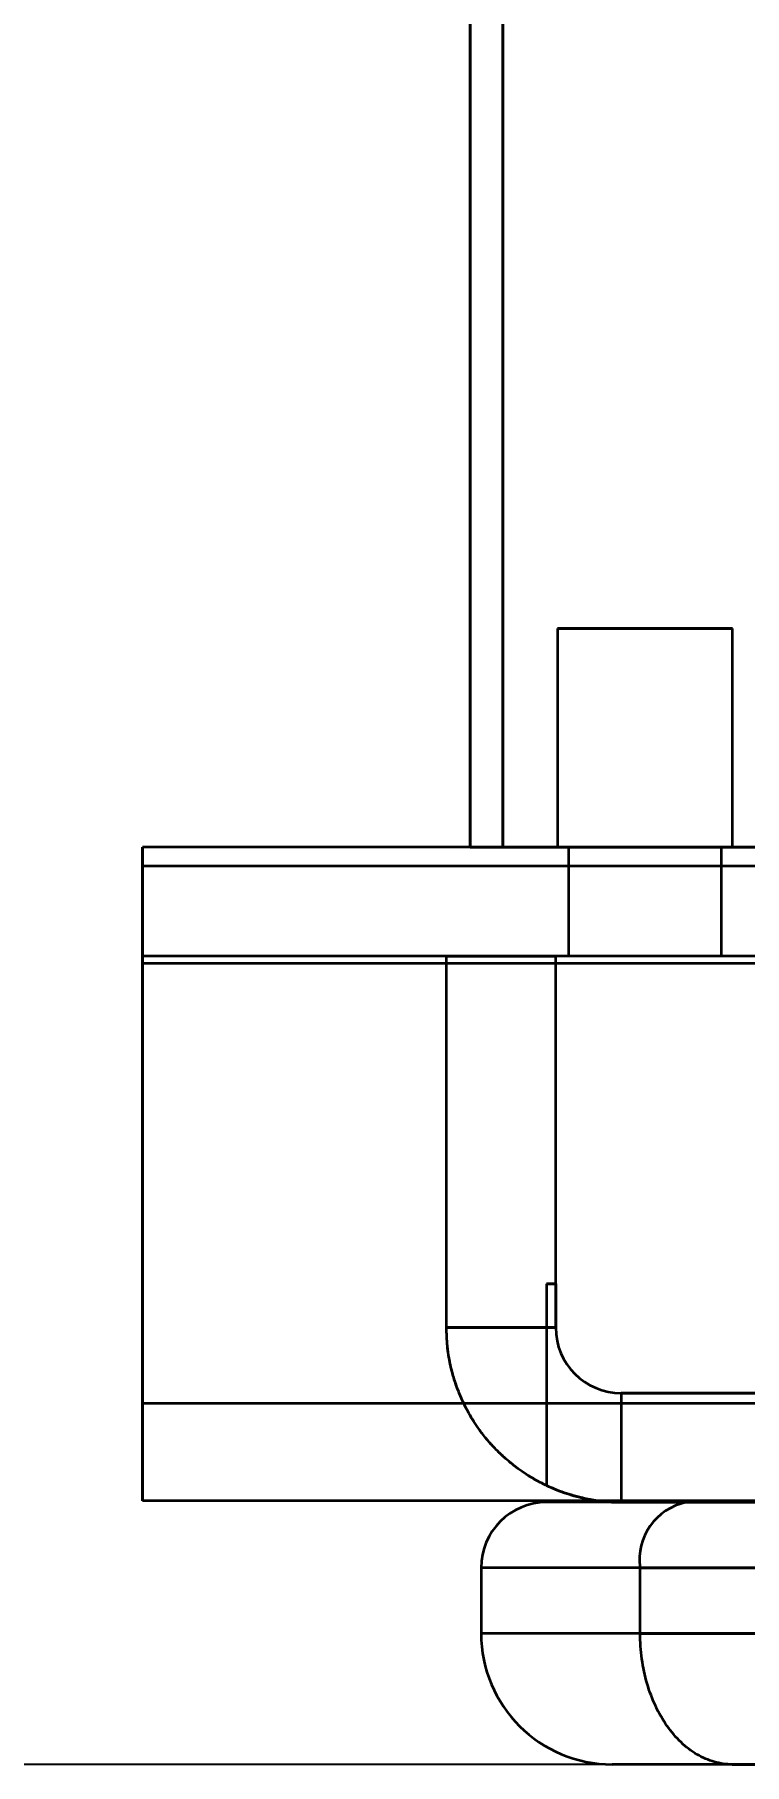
# Model space of a CAD drawing. Header units: millimetres. Extents: x -180 to 3623, y 0 to 2194.
# Drawn here: x 75.2 to 107.7, y 1242.9 to 1322.1 of the extents above; entities that cross this region are included whole.
import ezdxf

# ---------------------------------------------------------------- set-up
doc = ezdxf.new("R2010")
doc.units = ezdxf.units.MM
doc.styles.get("Standard").update_dxf_attribs({"font": 'arial.ttf'})
doc.dimstyles.new('CGJ', dxfattribs={"dimscale": 13, "dimtxt": 2.25, "dimasz": 2.25, "dimexe": 1, "dimexo": 1.25, "dimgap": 1.15, "dimtad": 1, "dimtoh": 1, "dimdec": 1, "dimdsep": 46, "dimtxsty": 'Standard', "dimcen": 0, "dimclrd": 2, "dimclre": 2, "dimclrt": 2, "dimadec": 0, "dimazin": 0, "dimtfac": 1, "dimtdec": 1, "dimtmove": 0, "dimatfit": 0, "dimfxl": 1, "dimtolj": 1, "dimtzin": 0, "dimlwe": -1, "dimarcsym": 2})

# ---------------------------------------------------------------- blocks, each defined once
blk = doc.blocks.new('Drawing View3')
at = {"color": 7, "linetype": 'Continuous', "lineweight": 35}
for p, q in [((-22, 24.573), (-22, 524.573)), ((-22, 524.573), (-22, 24.573)), ((-20.5, 24.573), (-20.5, 524.573)), ((-20.5, 524.573), (-20.5, 24.573)), ((-18, 34.573), (-18, 24.573)), ((-18, 34.573), (-18, 24.573)), ((-18, 34.573), (-10, 34.573)), ((-10, 34.573), (-18, 34.573)), ((-10, 24.573), (-10, 34.573)), ((-10, 24.573), (-10, 34.573)), ((-37, 24.573), (-37, 23.701)), ((43, 24.573), (-37, 24.573)), ((43, 24.573), (-37, 24.573)), ((-37, 24.573), (-37, 19.573)), ((-37, 19.573), (-37, 24.573)), ((-37, 23.701), (-37, 24.573)), ((-20.5, 24.573), (-22, 24.573)), ((-22, 24.573), (-20.5, 24.573)), ((26.5, 24.573), (-20.5, 24.573)), ((-20.5, 24.573), (26.5, 24.573)), ((-18, 24.573), (-10, 24.573)), ((-10, 24.573), (-18, 24.573)), ((-17.5, 24.573), (-17.5, 19.573)), ((-17.5, 24.573), (-17.5, 19.573)), ((-10.5, 24.573), (-17.497, 24.573)), ((-10.5, 24.573), (-17.497, 24.573)), ((-10.5, 19.573), (-10.5, 24.573)), ((-10.5, 19.573), (-10.5, 24.573)), ((43, 23.701), (-37, 23.701)), ((-37, 19.246), (-37, 23.701)), ((-37, 23.701), (-37, -0.897)), ((43, 23.701), (-37, 23.701)), ((-37, -0.897), (-37, 23.701)), ((-37, 23.701), (-37, 19.246)), ((-37, 19.246), (-37, 19.573)), ((43, 19.573), (-37, 19.573)), ((-37, 19.573), (-37, 19.246)), ((43, 19.573), (-37, 19.573)), ((-37, -5.353), (-37, 19.246)), ((43, 19.246), (-37, 19.246)), ((-37, 19.246), (-37, -5.353)), ((43, 19.246), (-37, 19.246)), ((-23.086, 2.573), (-23.086, 19.573)), ((-23.086, 19.573), (-18.086, 19.573)), ((-18.086, 19.573), (-23.086, 19.573)), ((-23.086, 2.573), (-23.086, 19.573)), ((-18.086, 2.573), (-18.086, 19.573)), ((-18.086, 2.573), (-18.086, 19.573)), ((-10.5, 19.573), (-17.497, 19.573)), ((-10.5, 19.573), (-17.497, 19.573)), ((-18.5, 4.573), (-18.5, -4.662)), ((-18.086, 4.573), (-18.5, 4.573)), ((-18.5, 4.573), (-18.086, 4.573)), ((-18.5, 4.573), (-18.5, -4.662)), ((-18.086, 4.573), (-18.086, 2.573)), ((-18.086, 2.573), (-18.086, 4.573)), ((-23.086, 2.573), (-18.086, 2.573)), ((-18.086, 2.573), (-23.086, 2.573)), ((21.086, -0.427), (-15.086, -0.427)), ((-15.086, -0.427), (-15.086, -5.427)), ((-15.086, -0.427), (21.086, -0.427)), ((21.086, -0.427), (-15.086, -0.427)), ((21.086, -0.427), (-15.086, -0.427)), ((-15.086, -0.427), (-15.086, -5.427)), ((43, -0.897), (-37, -0.897)), ((43, -0.897), (-37, -0.897)), ((-37, -0.897), (-37, -5.353)), ((-37, -5.353), (-37, -0.897)), ((43, -5.353), (-37, -5.353)), ((43, -5.353), (-37, -5.353)), ((18.016, -5.427), (-18.5, -5.427)), ((18.016, -5.427), (-18.5, -5.427)), ((21.086, -5.427), (-15.086, -5.427)), ((-15.086, -5.427), (21.086, -5.427)), ((21.086, -5.427), (-15.086, -5.427)), ((21.086, -5.427), (-15.086, -5.427)), ((-12.016, -5.427), (-12.112, -5.427)), ((-12.016, -5.427), (-12.112, -5.427)), ((-12.016, -5.427), (24.5, -5.427)), ((-12.016, -5.427), (24.5, -5.427)), ((-21.5, -8.427), (-21.5, -11.427)), ((-21.5, -8.427), (-21.5, -11.427)), ((20.221, -8.427), (-21.5, -8.427)), ((20.221, -8.427), (-21.5, -8.427)), ((-14.221, -8.427), (27.5, -8.427)), ((-14.221, -11.427), (-14.221, -8.427)), ((-14.221, -8.427), (27.5, -8.427)), ((-14.221, -11.427), (-14.221, -8.427)), ((20.221, -11.427), (-21.5, -11.427)), ((20.221, -11.427), (-21.5, -11.427)), ((-14.221, -11.427), (27.5, -11.427)), ((-14.221, -11.427), (27.5, -11.427)), ((16.003, -17.427), (-15.5, -17.427)), ((16.003, -17.427), (-15.5, -17.427)), ((-10.003, -17.427), (-10.061, -17.427)), ((-10.003, -17.427), (-10.061, -17.427)), ((-10.003, -17.427), (21.5, -17.427)), ((-10.003, -17.427), (21.5, -17.427))]:
    blk.add_line(p, q, dxfattribs=at)
at = {"color": 7, "linetype": 'Continuous', "lineweight": 35, "flags": 128}
blk.add_lwpolyline([(-10.003, -17.427), (-10.107, -17.426), (-10.21, -17.42), (-10.314, -17.411), (-10.417, -17.399), (-10.52, -17.382), (-10.622, -17.363), (-10.724, -17.339), (-10.826, -17.312), (-10.927, -17.282), (-11.028, -17.248), (-11.128, -17.21), (-11.227, -17.169), (-11.326, -17.125), (-11.424, -17.077), (-11.521, -17.025), (-11.617, -16.971), (-11.712, -16.913), (-11.806, -16.851), (-11.899, -16.787), (-11.991, -16.719), (-12.082, -16.648), (-12.171, -16.574), (-12.26, -16.497), (-12.346, -16.416), (-12.432, -16.333), (-12.516, -16.247), (-12.598, -16.158), (-12.679, -16.066), (-12.758, -15.971), (-12.835, -15.873), (-12.911, -15.773), (-12.985, -15.67), (-13.058, -15.565), (-13.128, -15.457), (-13.197, -15.347), (-13.263, -15.234), (-13.328, -15.119), (-13.391, -15.002), (-13.451, -14.882), (-13.51, -14.761), (-13.566, -14.637), (-13.621, -14.512), (-13.673, -14.385), (-13.723, -14.256), (-13.77, -14.125), (-13.816, -13.993), (-13.859, -13.859), (-13.9, -13.724), (-13.938, -13.587), (-13.974, -13.449), (-14.008, -13.31), (-14.039, -13.169), (-14.068, -13.028), (-14.094, -12.885), (-14.118, -12.742), (-14.14, -12.598), (-14.158, -12.453), (-14.175, -12.308), (-14.189, -12.162), (-14.2, -12.016), (-14.209, -11.869), (-14.215, -11.722), (-14.219, -11.575), (-14.221, -11.427)], dxfattribs=at)
blk.add_lwpolyline([(-10.003, -17.427), (-10.107, -17.426), (-10.21, -17.42), (-10.314, -17.411), (-10.417, -17.399), (-10.52, -17.382), (-10.622, -17.363), (-10.724, -17.339), (-10.826, -17.312), (-10.927, -17.282), (-11.028, -17.248), (-11.128, -17.21), (-11.227, -17.169), (-11.326, -17.125), (-11.424, -17.077), (-11.521, -17.025), (-11.617, -16.971), (-11.712, -16.913), (-11.806, -16.851), (-11.899, -16.787), (-11.991, -16.719), (-12.082, -16.648), (-12.171, -16.574), (-12.26, -16.497), (-12.346, -16.416), (-12.432, -16.333), (-12.516, -16.247), (-12.598, -16.158), (-12.679, -16.066), (-12.758, -15.971), (-12.835, -15.873), (-12.911, -15.773), (-12.985, -15.67), (-13.058, -15.565), (-13.128, -15.457), (-13.197, -15.347), (-13.263, -15.234), (-13.328, -15.119), (-13.391, -15.002), (-13.451, -14.882), (-13.51, -14.761), (-13.566, -14.637), (-13.621, -14.512), (-13.673, -14.385), (-13.723, -14.256), (-13.77, -14.125), (-13.816, -13.993), (-13.859, -13.859), (-13.9, -13.724), (-13.938, -13.587), (-13.974, -13.449), (-14.008, -13.31), (-14.039, -13.169), (-14.068, -13.028), (-14.094, -12.885), (-14.118, -12.742), (-14.14, -12.598), (-14.158, -12.453), (-14.175, -12.308), (-14.189, -12.162), (-14.2, -12.016), (-14.209, -11.869), (-14.215, -11.722), (-14.219, -11.575), (-14.221, -11.427)], dxfattribs=at)
at = {"color": 7, "linetype": 'Continuous', "lineweight": 35}
for centre, radius, start, end in [((-15.086, 2.573), 3, 180, 270), ((-15.086, 2.573), 3, 180, 270), ((-15.086, 2.573), 3, 180, 270), ((-15.086, 2.573), 3, 180, 270), ((-15.086, 2.573), 8, 244.73927, 270), ((-15.086, 2.573), 8, 244.73927, 270), ((-18.5, -8.427), 3, 90.00434, 180), ((-18.5, -8.427), 3, 90.00434, 180), ((-11.576, -8.045), 2.672, 101.56656, 188.23231), ((-11.576, -8.045), 2.672, 101.56656, 188.23231), ((-15.5, -11.427), 6, 180, 269.99857), ((-15.5, -11.427), 6, 180, 269.99857)]:
    blk.add_arc(centre, radius, start, end, dxfattribs=at)
for points, knots in [([(-15.086, -5.427), (-15.265, -5.424), (-15.625, -5.417), (-16.22, -5.354), (-16.806, -5.249), (-17.351, -5.105), (-17.805, -4.956), (-18.311, -4.757), (-18.823, -4.51), (-19.313, -4.226), (-19.709, -3.962), (-20.158, -3.624), (-20.611, -3.226), (-21.01, -2.811), (-21.344, -2.42), (-21.627, -2.043), (-21.895, -1.634), (-22.152, -1.193), (-22.375, -0.739), (-22.597, -0.2), (-22.802, 0.414), (-22.956, 1.084), (-23.064, 1.823), (-23.078, 2.29), (-23.086, 2.573)], [0, 0, 0, 0, 0.038055, 0.0764434, 0.1272026, 0.1652884, 0.1983022, 0.2313173, 0.2847441, 0.3248283, 0.3593629, 0.3938988, 0.4553493, 0.5014519, 0.532199, 0.580701, 0.6174016, 0.6541476, 0.709234, 0.7459734, 0.8039638, 0.8768652, 0.9254804, 1, 1, 1, 1]), ([(-15.086, -5.427), (-15.266, -5.424), (-15.626, -5.417), (-16.222, -5.354), (-16.809, -5.248), (-17.355, -5.104), (-17.81, -4.954), (-18.316, -4.755), (-18.828, -4.508), (-19.317, -4.223), (-19.713, -3.959), (-20.163, -3.621), (-20.615, -3.222), (-21.014, -2.807), (-21.348, -2.415), (-21.631, -2.038), (-21.899, -1.629), (-22.155, -1.187), (-22.378, -0.733), (-22.6, -0.194), (-22.774, 0.332), (-22.939, 0.998), (-23.061, 1.734), (-23.078, 2.291), (-23.086, 2.573)], [0, 0, 0, 0, 0.0381208, 0.0765767, 0.1274236, 0.1655753, 0.1986505, 0.2317269, 0.285164, 0.3252559, 0.3597964, 0.3943384, 0.4558154, 0.501938, 0.5326983, 0.581221, 0.6179387, 0.6547017, 0.7098136, 0.7465701, 0.8045879, 0.8530515, 0.9257244, 1, 1, 1, 1])]:
    blk.add_open_spline(points, degree=3, knots=knots, dxfattribs=at)
blk = doc.blocks.new('*D56')
at = {"color": 2, "transparency": 16777216}
for p, q in [((-17.587, 1875.925), (-143.5, 1875.925)), ((102.146, 1242.925), (-143.5, 1242.925))]:
    blk.add_line(p, q, dxfattribs=at)
at = {"color": 2, "lineweight": -2, "transparency": 16777216}
blk.add_line((-130.5, 1272.175), (-130.5, 1846.675), dxfattribs=at)
at = {"color": 2, "transparency": 16777216}
for points in [[(-135.375, 1846.675), (-125.625, 1846.675), (-130.5, 1875.925)], [(-135.375, 1272.175), (-125.625, 1272.175), (-130.5, 1242.925)]]:
    blk.add_solid(points, dxfattribs=at)
at = {"layer": 'Defpoints', "color": 0, "transparency": 16777216}
for p in [(-130.5, 1875.925), (-1.337, 1875.925), (118.396, 1242.925)]:
    blk.add_point(p, dxfattribs=at)
at = {"color": 2, "transparency": 16777216, "insert": (-160.384, 1559.425), "char_height": 29.25, "attachment_point": 5, "rotation": 90}
blk.add_mtext('\\A1;750', dxfattribs=at)

msp = doc.modelspace()

# ---------------------------------------------------------------- block references
at = {"color": 7, "linetype": 'Continuous', "lineweight": 35}
msp.add_blockref('Drawing View3', (117.163, 1260.353), dxfattribs=at)

# ---------------------------------------------------------------- dimensions: what is measured, and where the dimension line sits
dim = msp.add_linear_dim(base=(-130.5, 1875.925), p1=(118.396, 1242.925), p2=(-1.337, 1875.925), angle=90, text='750', dimstyle='CGJ')
dim.commit()
dim.dimension.update_dxf_attribs({"geometry": '*D56', "text_midpoint": (-160.384, 1559.425)})

doc.saveas('drawing.dxf')
